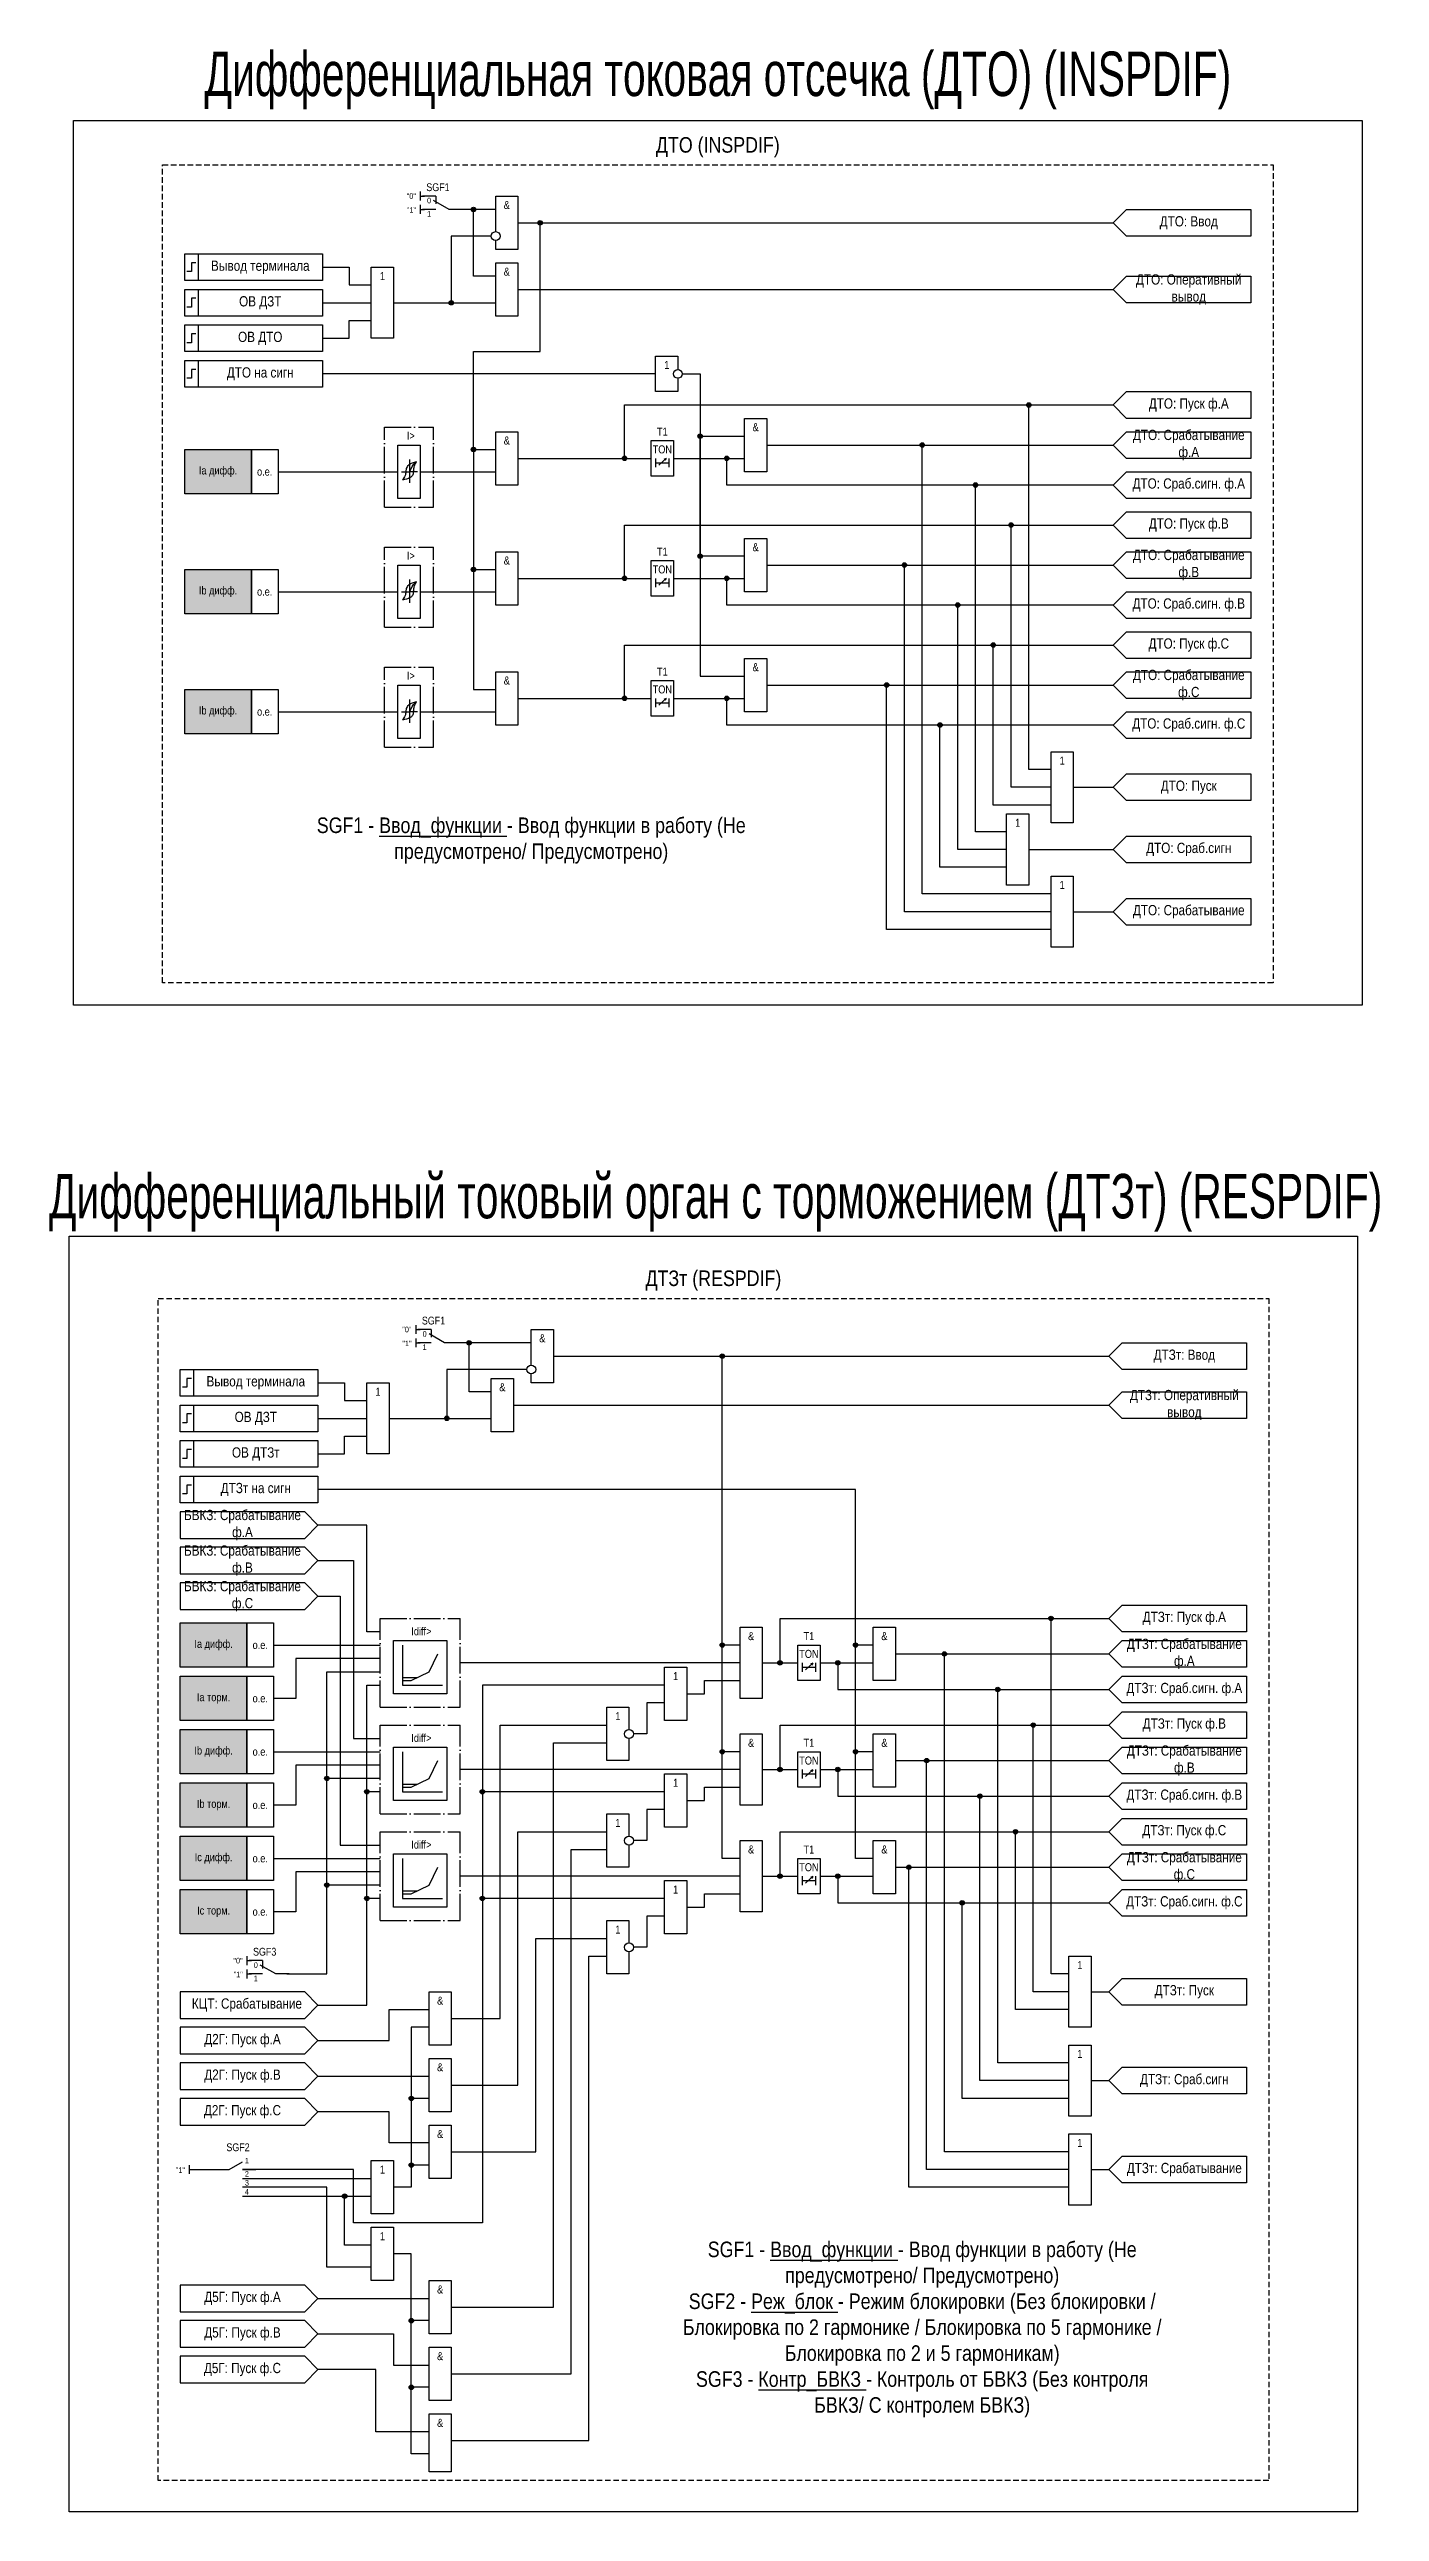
# Model space of a CAD drawing. Header units: millimetres. Extents: x -2824 to 4649, y -997 to 959.
# Drawn here: x -2824 to -2525, y -434 to 120 of the extents above; entities that cross this region are included whole.
import ezdxf
from ezdxf.enums import TextEntityAlignment as Align

# ---------------------------------------------------------------- set-up
doc = ezdxf.new("R2010")
doc.units = ezdxf.units.MM
doc.linetypes.add('ACAD_ISO04W100', pattern=[30, 24, -3, 0, -3])
doc.linetypes.add('штриховая2', pattern=[0.375, 0.25, -0.125])
doc.layers.add('TEXT', color=7, linetype='Continuous', lineweight=25)
doc.layers.add('Основная', color=7, linetype='Continuous')
doc.styles.add('1.8_Gost_RD', font='ARIALN.TTF', dxfattribs={"height": 1.8})
doc.styles.add('2.5_Gost_RD', font='ARIALN.TTF', dxfattribs={"height": 2.5})
doc.styles.add('3.5_Gost_RD', font='ARIALN.TTF', dxfattribs={"height": 3.5})
doc.styles.add('Вывод', font='ARIALN.TTF', dxfattribs={"height": 2.5})
doc.styles.add('Компонент', font='ARIALN.TTF', dxfattribs={"height": 3.5})

# ---------------------------------------------------------------- blocks, each defined once
blk = doc.blocks.new('Точка')
at = {"ltscale": 100}
h = blk.add_hatch(color=256, dxfattribs=at)
h.dxf.hatch_style = 1
edge = h.paths.add_edge_path()
edge.add_arc((0, 0), 0.5, 0, 360)
blk.add_circle((0, 0), 0.5, dxfattribs=at)
blk = doc.blocks.new('*U24')
at = {"layer": 'Основная', "linetype": 'ACAD_ISO04W100', "ltscale": 0.25}
for p, q in [((0, 0), (11, 0)), ((0, -18), (0, 0)), ((11, -18), (11, 0)), ((0, -18), (11, -18))]:
    blk.add_line(p, q, dxfattribs=at)
at = {"layer": 'Основная', "style": 'Компонент'}
blk.add_attdef('ОУ', text='', height=3.5, dxfattribs=at).set_placement((11, 0), align=Align.MIDDLE_CENTER)
blk = doc.blocks.new('*U44')
at = {"layer": 'Основная', "linetype": 'ACAD_ISO04W100', "ltscale": 0.25}
for p, q in [((0, 0), (18, 0)), ((0, -20), (0, 0)), ((18, -20), (18, 0)), ((0, -20), (18, -20))]:
    blk.add_line(p, q, dxfattribs=at)
at = {"layer": 'Основная', "style": 'Компонент'}
blk.add_attdef('ОУ', text='', height=3.5, dxfattribs=at).set_placement((18, 0), align=Align.MIDDLE_CENTER)
blk = doc.blocks.new('*U30')
at = {"layer": 'Основная', "color": 0}
blk.add_line((0, 0), (6, 3.4), dxfattribs=at)
blk = doc.blocks.new('*U43')
at = {"layer": 'Основная', "color": 0}
for p, q in [((-9, 0), (-3, 0)), ((3, 0), (9, 0))]:
    blk.add_line(p, q, dxfattribs=at)
at = {"layer": 'Основная', "ltscale": 0.25}
blk.add_blockref('*U30', (-3, 0), dxfattribs=at)
at = {"layer": 'Основная'}
for tag, height, style, p in [('ОУ', 3.5, 'Компонент', (1, 10)), ('В2', 2.5, 'Вывод', (5, 4)), ('В1', 2.5, 'Вывод', (5, -2))]:
    blk.add_attdef(tag, text='', height=height, dxfattribs=dict(at, style=style)).set_placement(p, align=Align.MIDDLE_CENTER)
blk = doc.blocks.new('*U32')
at = {"layer": 'Основная', "color": 0}
blk.add_line((0, 0), (7, 4), dxfattribs=at)
at = {"layer": 'Основная', "ltscale": 0.35}
blk.add_line((6, 6), (6, 2.5), dxfattribs=at)
blk = doc.blocks.new('*U33')
at = {"layer": 'Основная', "color": 0}
for p, q in [((-3, 6), (-9, 6)), ((-3, 0), (-9, 0)), ((9, 0), (3, 0))]:
    blk.add_line(p, q, dxfattribs=at)
at = {"layer": 'Основная', "ltscale": 0.25, "xscale": -1}
blk.add_blockref('*U32', (3, 0), dxfattribs=at)
at = {"layer": 'Основная'}
for tag, height, style, p in [('ОУ', 3.5, 'Компонент', (-2, 10)), ('В1', 2.5, 'Вывод', (-14, 6)), ('В2', 2.5, 'Вывод', (-6, 4)), ('В3', 2.5, 'Вывод', (-6, -2))]:
    blk.add_attdef(tag, text='', height=height, dxfattribs=dict(at, style=style)).set_placement(p, align=Align.MIDDLE_CENTER)

msp = doc.modelspace()

# ---------------------------------------------------------------- hatches: boundary and pattern name
at = {"ltscale": 100, "true_color": 0xf7941d}
h = msp.add_hatch(color=30, dxfattribs=at)
h.dxf.hatch_style = 1
h.paths.add_polyline_path([(-2794, 30), (-2779, 30), (-2779, 20), (-2794, 20)])
h = msp.add_hatch(color=30, dxfattribs=at)
h.dxf.hatch_style = 1
h.paths.add_polyline_path([(-2794, 3), (-2779, 3), (-2779, -7), (-2794, -7)])
h = msp.add_hatch(color=30, dxfattribs=at)
h.dxf.hatch_style = 1
h.paths.add_polyline_path([(-2794, -24), (-2779, -24), (-2779, -34), (-2794, -34)])
h = msp.add_hatch(color=30, dxfattribs=at)
h.dxf.hatch_style = 1
h.paths.add_polyline_path([(-2795, -234), (-2780, -234), (-2780, -244), (-2795, -244)])
h = msp.add_hatch(color=30, dxfattribs=at)
h.dxf.hatch_style = 1
h.paths.add_polyline_path([(-2795, -246), (-2780, -246), (-2780, -256), (-2795, -256)])
h = msp.add_hatch(color=30, dxfattribs=at)
h.dxf.hatch_style = 1
h.paths.add_polyline_path([(-2795, -258), (-2780, -258), (-2780, -268), (-2795, -268)])
h = msp.add_hatch(color=30, dxfattribs=at)
h.dxf.hatch_style = 1
h.paths.add_polyline_path([(-2795, -270), (-2780, -270), (-2780, -280), (-2795, -280)])
h = msp.add_hatch(color=30, dxfattribs=at)
h.dxf.hatch_style = 1
h.paths.add_polyline_path([(-2795, -282), (-2780, -282), (-2780, -292), (-2795, -292)])
h = msp.add_hatch(color=30, dxfattribs=at)
h.dxf.hatch_style = 1
h.paths.add_polyline_path([(-2795, -294), (-2780, -294), (-2780, -304), (-2795, -304)])

# ---------------------------------------------------------------- linework, layer by layer
at = {"ltscale": 100}
for p, q in [((-2741, 88), (-2741, 86)), ((-2741, 87), (-2740, 87)), ((-2741, 85), (-2741, 83)), ((-2741, 84), (-2740, 84)), ((-2763, 63), (-2752, 63)), ((-2747, 63), (-2724, 63)), ((-2729, 30), (-2724, 30)), ((-2742, -167), (-2742, -169)), ((-2742, -168), (-2741, -168)), ((-2742, -170), (-2742, -172)), ((-2742, -171), (-2741, -171)), ((-2764, -188), (-2753, -188)), ((-2748, -188), (-2725, -188)), ((-2780, -309), (-2780, -311)), ((-2780, -310), (-2779, -310)), ((-2780, -312), (-2780, -314)), ((-2780, -313), (-2779, -313))]:
    msp.add_line(p, q, dxfattribs=at)
at = {"color": 7, "ltscale": 100}
for p, q in [((-2687.3, 26.46), (-2685.63, 27.95)), ((-2685.63, 27.95), (-2686.15, 27.73)), ((-2685.63, 27.95), (-2685.89, 27.48)), ((-2687.3, -0.54), (-2685.63, 0.95)), ((-2685.63, 0.95), (-2686.15, 0.73)), ((-2685.63, 0.95), (-2685.89, 0.48)), ((-2687.3, -27.54), (-2685.63, -26.05)), ((-2685.63, -26.05), (-2686.15, -26.27)), ((-2685.63, -26.05), (-2685.89, -26.52)), ((-2654.3, -244.54), (-2652.63, -243.05)), ((-2652.63, -243.05), (-2653.15, -243.27)), ((-2652.63, -243.05), (-2652.89, -243.52)), ((-2654.3, -268.54), (-2652.63, -267.05)), ((-2652.63, -267.05), (-2653.15, -267.27)), ((-2652.63, -267.05), (-2652.89, -267.52)), ((-2654.3, -292.54), (-2652.63, -291.05)), ((-2652.63, -291.05), (-2653.15, -291.27)), ((-2652.63, -291.05), (-2652.89, -291.52))]:
    msp.add_line(p, q, dxfattribs=at)
at = {"color": 2, "ltscale": 100}
for points in [[(-2819, 104), (-2529, 104), (-2529, -95), (-2819, -95)], [(-2820, -147), (-2530, -147), (-2530, -434), (-2820, -434)]]:
    msp.add_lwpolyline(points, close=True, dxfattribs=at)
at = {"ltscale": 100}
for points in [[(-2724, 69), (-2729, 69), (-2729, 84), (-2734, 84)], [(-2724, 84), (-2729, 84)], [(-2725, 78), (-2734, 78), (-2734, 63)], [(-2729, 30), (-2729, 30), (-2729, 52), (-2714, 52), (-2714, 81)], [(-2719, 81), (-2585, 81)], [(-2763, 71), (-2757, 71), (-2757, 67), (-2752, 67)], [(-2724, 69), (-2729, 69)], [(-2719, 66), (-2585, 66)], [(-2763, 55), (-2757, 55), (-2757, 59), (-2752, 59)], [(-2683, 46), (-2683, 43), (-2688, 43), (-2688, 51), (-2683, 51), (-2683, 48)], [(-2688, 47), (-2763, 47)], [(-2682, 47), (-2678, 47), (-2678, -21), (-2668, -21)], [(-2695, 28), (-2695, 40), (-2585, 40)], [(-2599, -42), (-2604, -42), (-2604, 40)], [(-2729, 30), (-2729, 30), (-2729, 3), (-2724, 3)], [(-2688, 28), (-2688, 26)], [(-2685, 28), (-2685, 26)], [(-2668, 6), (-2678, 6), (-2678, 33)], [(-2678, 33), (-2668, 33)], [(-2585, 22), (-2672, 22), (-2672, 28)], [(-2663, 31), (-2585, 31)], [(-2599, -70), (-2628, -70), (-2628, 31)], [(-2688, 27), (-2685, 27)], [(-2609, -56), (-2616, -56), (-2616, 22)], [(-2695, 1), (-2695, 13), (-2585, 13)], [(-2599, -46), (-2608, -46), (-2608, 13)], [(-2729, 3), (-2729, 3), (-2729, -24), (-2724, -24)], [(-2688, 1), (-2688, -1)], [(-2685, 1), (-2685, -1)], [(-2585, -5), (-2672, -5), (-2672, 1)], [(-2663, 4), (-2585, 4)], [(-2599, -74), (-2632, -74), (-2632, 4)], [(-2688, 0), (-2685, 0)], [(-2609, -60), (-2620, -60), (-2620, -5)], [(-2695, -26), (-2695, -14), (-2585, -14)], [(-2599, -50), (-2612, -50), (-2612, -14)], [(-2688, -26), (-2688, -28)], [(-2688, -27), (-2685, -27)], [(-2685, -26), (-2685, -28)], [(-2585, -32), (-2672, -32), (-2672, -26)], [(-2663, -23), (-2585, -23)], [(-2599, -78), (-2636, -78), (-2636, -23)], [(-2609, -64), (-2624, -64), (-2624, -32)], [(-2594, -46), (-2585, -46)], [(-2604, -60), (-2585, -60)], [(-2594, -74), (-2585, -74)], [(-2725, -182), (-2730, -182), (-2730, -171), (-2735, -171)], [(-2716, -171), (-2730, -171)], [(-2717, -177), (-2735, -177), (-2735, -188)], [(-2711, -174), (-2586, -174)], [(-2669, -239), (-2673, -239), (-2673, -174)], [(-2764, -180), (-2758, -180), (-2758, -184), (-2753, -184)], [(-2725, -182), (-2730, -182)], [(-2720, -185), (-2586, -185)], [(-2764, -196), (-2758, -196), (-2758, -192), (-2753, -192)], [(-2639, -239), (-2643, -239), (-2643, -204), (-2764, -204)], [(-2750, -236), (-2753, -236), (-2753, -212), (-2764, -212)], [(-2764, -220), (-2756, -220), (-2756, -260), (-2750, -260)], [(-2764, -228), (-2759, -228), (-2759, -284), (-2750, -284)], [(-2660, -243), (-2660, -233), (-2586, -233)], [(-2595, -313), (-2599, -313), (-2599, -233)], [(-2750, -242), (-2769, -242), (-2769, -251), (-2774, -251)], [(-2745, -239), (-2745, -248)], [(-2745, -247), (-2743, -247), (-2739, -245), (-2737, -241)], [(-2669, -243), (-2732, -243)], [(-2669, -263), (-2673, -263), (-2673, -239)], [(-2655, -243), (-2655, -245)], [(-2652, -243), (-2652, -245)], [(-2651, -243), (-2639, -243)], [(-2647, -243), (-2647, -249), (-2586, -249)], [(-2639, -263), (-2643, -263), (-2643, -239)], [(-2634, -241), (-2586, -241)], [(-2595, -353), (-2623, -353), (-2623, -241)], [(-2686, -248), (-2727, -248), (-2727, -369), (-2756, -369), (-2756, -357), (-2781, -357)], [(-2771, -313), (-2762, -313), (-2762, -245), (-2750, -245)], [(-2764, -320), (-2753, -320), (-2753, -248), (-2750, -248)], [(-2745, -246.31), (-2741.61, -246.31)], [(-2745, -248), (-2736, -248)], [(-2681, -250), (-2677, -250), (-2677, -247), (-2669, -247)], [(-2655, -244), (-2652, -244)], [(-2595, -333), (-2611, -333), (-2611, -249)], [(-2686, -252), (-2690, -252), (-2690, -259), (-2693, -259)], [(-2734, -323), (-2723, -323), (-2723, -257), (-2699, -257)], [(-2660, -267), (-2660, -257), (-2586, -257)], [(-2595, -317), (-2603, -317), (-2603, -257)], [(-2745, -263), (-2745, -272)], [(-2745, -271), (-2743, -271), (-2739, -269), (-2737, -265)], [(-2734, -388), (-2711, -388), (-2711, -261), (-2699, -261)], [(-2669, -287), (-2673, -287), (-2673, -263)], [(-2639, -287), (-2643, -287), (-2643, -263)], [(-2634, -265), (-2586, -265)], [(-2595, -357), (-2627, -357), (-2627, -265)], [(-2750, -266), (-2769, -266), (-2769, -275), (-2774, -275)], [(-2750, -269), (-2762, -269)], [(-2745, -270.31), (-2741.61, -270.31)], [(-2669, -267), (-2732, -267)], [(-2681, -274), (-2677, -274), (-2677, -271), (-2669, -271)], [(-2655, -267), (-2655, -269)], [(-2655, -268), (-2652, -268)], [(-2652, -267), (-2652, -269)], [(-2651, -267), (-2639, -267)], [(-2647, -267), (-2647, -273), (-2586, -273)], [(-2750, -272), (-2753, -272)], [(-2745, -272), (-2736, -272)], [(-2686, -272), (-2727, -272)], [(-2686, -276), (-2690, -276), (-2690, -283), (-2693, -283)], [(-2595, -337), (-2615, -337), (-2615, -273)], [(-2734, -338), (-2719, -338), (-2719, -281), (-2699, -281)], [(-2660, -291), (-2660, -281), (-2586, -281)], [(-2595, -321), (-2607, -321), (-2607, -281)], [(-2745, -287), (-2745, -296)], [(-2734, -403), (-2707, -403), (-2707, -285), (-2699, -285)], [(-2750, -290), (-2769, -290), (-2769, -299), (-2774, -299)], [(-2750, -293), (-2762, -293)], [(-2745, -295), (-2743, -295), (-2739, -293), (-2737, -289)], [(-2669, -291), (-2732, -291)], [(-2655, -291), (-2655, -293)], [(-2655, -292), (-2652, -292)], [(-2652, -291), (-2652, -293)], [(-2651, -291), (-2639, -291)], [(-2647, -291), (-2647, -297), (-2586, -297)], [(-2634, -289), (-2586, -289)], [(-2595, -361), (-2631, -361), (-2631, -289)], [(-2750, -296), (-2753, -296)], [(-2745, -294.31), (-2741.61, -294.31)], [(-2745, -296), (-2736, -296)], [(-2686, -296), (-2727, -296)], [(-2681, -298), (-2677, -298), (-2677, -295), (-2669, -295)], [(-2595, -341), (-2619, -341), (-2619, -297)], [(-2686, -300), (-2690, -300), (-2690, -307), (-2693, -307)], [(-2734, -353), (-2715, -353), (-2715, -305), (-2699, -305)], [(-2734, -418), (-2703, -418), (-2703, -309), (-2699, -309)], [(-2764, -328), (-2748, -328), (-2748, -321), (-2739, -321)], [(-2590, -317), (-2586, -317)], [(-2739, -325), (-2743, -325), (-2743, -361), (-2747, -361)], [(-2764, -336), (-2739, -336)], [(-2590, -337), (-2586, -337)], [(-2739, -341), (-2743, -341)], [(-2739, -351), (-2748, -351), (-2748, -344), (-2764, -344)], [(-2793, -357), (-2784, -357)], [(-2781, -359), (-2752, -359)], [(-2739, -356), (-2743, -356)], [(-2590, -357), (-2586, -357)], [(-2752, -379), (-2762, -379), (-2762, -361), (-2781, -361)], [(-2781, -363), (-2752, -363)], [(-2752, -374), (-2758, -374), (-2758, -363)], [(-2739, -421), (-2743, -421), (-2743, -376), (-2747, -376)], [(-2764, -386), (-2739, -386)], [(-2739, -391), (-2743, -391)], [(-2764, -394), (-2747, -394), (-2747, -401), (-2739, -401)], [(-2739, -416), (-2751, -416), (-2751, -402), (-2764, -402)], [(-2739, -406), (-2743, -406)], [(-2739, -421), (-2743, -421)]]:
    msp.add_lwpolyline(points, dxfattribs=at)
for points in [[(-2794, 74), (-2791, 74), (-2791, 68), (-2794, 68)], [(-2794, 74), (-2763, 74), (-2763, 68), (-2794, 68)], [(-2752, 71), (-2747, 71), (-2747, 55), (-2752, 55)], [(-2794, 66), (-2791, 66), (-2791, 60), (-2794, 60)], [(-2794, 66), (-2763, 66), (-2763, 60), (-2794, 60)], [(-2794, 58), (-2791, 58), (-2791, 52), (-2794, 52)], [(-2794, 58), (-2763, 58), (-2763, 52), (-2794, 52)], [(-2794, 30), (-2779, 30), (-2779, 20), (-2794, 20)], [(-2779, 30), (-2773, 30), (-2773, 20), (-2779, 20)], [(-2689, 32), (-2684, 32), (-2684, 24), (-2689, 24)], [(-2794, 3), (-2779, 3), (-2779, -7), (-2794, -7)], [(-2779, 3), (-2773, 3), (-2773, -7), (-2779, -7)], [(-2689, 5), (-2684, 5), (-2684, -3), (-2689, -3)], [(-2689, -22), (-2684, -22), (-2684, -30), (-2689, -30)], [(-2794, -24), (-2779, -24), (-2779, -34), (-2794, -34)], [(-2779, -24), (-2773, -24), (-2773, -34), (-2779, -34)], [(-2599, -38), (-2594, -38), (-2594, -54), (-2599, -54)], [(-2609, -52), (-2604, -52), (-2604, -68), (-2609, -68)], [(-2599, -66), (-2594, -66), (-2594, -82), (-2599, -82)], [(-2795, -177), (-2792, -177), (-2792, -183), (-2795, -183)], [(-2795, -177), (-2764, -177), (-2764, -183), (-2795, -183)], [(-2753, -180), (-2748, -180), (-2748, -196), (-2753, -196)], [(-2795, -185), (-2792, -185), (-2792, -191), (-2795, -191)], [(-2795, -185), (-2764, -185), (-2764, -191), (-2795, -191)], [(-2795, -193), (-2792, -193), (-2792, -199), (-2795, -199)], [(-2795, -193), (-2764, -193), (-2764, -199), (-2795, -199)], [(-2795, -234), (-2780, -234), (-2780, -244), (-2795, -244)], [(-2780, -234), (-2774, -234), (-2774, -244), (-2780, -244)], [(-2669, -235), (-2664, -235), (-2664, -251), (-2669, -251)], [(-2656, -239), (-2651, -239), (-2651, -247), (-2656, -247)], [(-2795, -246), (-2780, -246), (-2780, -256), (-2795, -256)], [(-2780, -246), (-2774, -246), (-2774, -256), (-2780, -256)], [(-2795, -258), (-2780, -258), (-2780, -268), (-2795, -268)], [(-2780, -258), (-2774, -258), (-2774, -268), (-2780, -268)], [(-2669, -259), (-2664, -259), (-2664, -275), (-2669, -275)], [(-2656, -263), (-2651, -263), (-2651, -271), (-2656, -271)], [(-2795, -270), (-2780, -270), (-2780, -280), (-2795, -280)], [(-2780, -270), (-2774, -270), (-2774, -280), (-2780, -280)], [(-2795, -282), (-2780, -282), (-2780, -292), (-2795, -292)], [(-2780, -282), (-2774, -282), (-2774, -292), (-2780, -292)], [(-2669, -283), (-2664, -283), (-2664, -299), (-2669, -299)], [(-2656, -287), (-2651, -287), (-2651, -295), (-2656, -295)], [(-2795, -294), (-2780, -294), (-2780, -304), (-2795, -304)], [(-2780, -294), (-2774, -294), (-2774, -304), (-2780, -304)], [(-2595, -309), (-2590, -309), (-2590, -325), (-2595, -325)], [(-2595, -329), (-2590, -329), (-2590, -345), (-2595, -345)], [(-2595, -349), (-2590, -349), (-2590, -365), (-2595, -365)]]:
    msp.add_lwpolyline(points, close=True, dxfattribs=at)
at = {"lineweight": 30, "ltscale": 100}
for points in [[(-2791.5, 72), (-2792.5, 72), (-2792.5, 70), (-2793.5, 70)], [(-2791.5, 64), (-2792.5, 64), (-2792.5, 62), (-2793.5, 62)], [(-2791.5, 56), (-2792.5, 56), (-2792.5, 54), (-2793.5, 54)], [(-2792.5, -179), (-2793.5, -179), (-2793.5, -181), (-2794.5, -181)], [(-2792.5, -187), (-2793.5, -187), (-2793.5, -189), (-2794.5, -189)], [(-2792.5, -195), (-2793.5, -195), (-2793.5, -197), (-2794.5, -197)]]:
    msp.add_lwpolyline(points, dxfattribs=at)
at = {"layer": 'Основная', "ltscale": 100}
for p, q in [((-2746, 29.5), (-2746, 31)), ((-2746, 31), (-2741, 31)), ((-2746, 22), (-2746, 30)), ((-2741, 31), (-2741, 25)), ((-2741, 25), (-2724, 25)), ((-2741, 25), (-2741, 19)), ((-2746, 19), (-2746, 22)), ((-2741, 19), (-2746, 19)), ((-2746, 2.5), (-2746, 4)), ((-2746, 4), (-2741, 4)), ((-2746, -5), (-2746, 3)), ((-2741, 4), (-2741, -2)), ((-2746, -8), (-2746, -5)), ((-2741, -2), (-2724, -2)), ((-2741, -2), (-2741, -8)), ((-2741, -8), (-2746, -8)), ((-2746, -24.5), (-2746, -23)), ((-2746, -23), (-2741, -23)), ((-2746, -32), (-2746, -24)), ((-2741, -23), (-2741, -29)), ((-2746, -35), (-2746, -32)), ((-2741, -29), (-2724, -29)), ((-2741, -29), (-2741, -35)), ((-2741, -35), (-2746, -35)), ((-2747, -239.5), (-2747, -238)), ((-2747, -238), (-2735, -238)), ((-2735, -238), (-2735, -244)), ((-2747, -247), (-2747, -239)), ((-2747, -250), (-2747, -247)), ((-2735, -244), (-2735, -250)), ((-2735, -250), (-2747, -250)), ((-2747, -263.5), (-2747, -262)), ((-2747, -262), (-2735, -262)), ((-2747, -271), (-2747, -263)), ((-2735, -262), (-2735, -268)), ((-2747, -274), (-2747, -271)), ((-2735, -268), (-2735, -274)), ((-2735, -274), (-2747, -274)), ((-2747, -287.5), (-2747, -286)), ((-2747, -286), (-2735, -286)), ((-2747, -295), (-2747, -287)), ((-2735, -286), (-2735, -292)), ((-2735, -292), (-2735, -298)), ((-2747, -298), (-2747, -295)), ((-2735, -298), (-2747, -298)), ((-2793, -356), (-2793, -358))]:
    msp.add_line(p, q, dxfattribs=at)
at = {"layer": 'Основная'}
for p, q in [((-2743.4, 27.72), (-2743.4, 22.52)), ((-2743.4, 0.72), (-2743.4, -4.48)), ((-2743.4, -26.28), (-2743.4, -31.48))]:
    msp.add_line(p, q, dxfattribs=at)
at = {"layer": 'Основная', "color": 7, "ltscale": 100}
for p, q in [((-2773, 25), (-2746, 25)), ((-2745.21, 25), (-2743.4, 25)), ((-2741.58, 25), (-2743.4, 25)), ((-2773, -2), (-2746, -2)), ((-2745.21, -2), (-2743.4, -2)), ((-2741.58, -2), (-2743.4, -2)), ((-2773, -29), (-2746, -29)), ((-2745.21, -29), (-2743.4, -29)), ((-2741.58, -29), (-2743.4, -29)), ((-2774, -239), (-2750, -239)), ((-2774, -263), (-2750, -263)), ((-2774, -287), (-2750, -287))]:
    msp.add_line(p, q, dxfattribs=at)
at = {"layer": 'Основная', "linetype": 'штриховая2', "ltscale": 5}
for points in [[(-2799, 94), (-2549, 94), (-2549, -90), (-2799, -90)], [(-2800, -161), (-2550, -161), (-2550, -427), (-2800, -427)]]:
    msp.add_lwpolyline(points, close=True, dxfattribs=at)
at = {"layer": 'Основная', "ltscale": 100}
for points in [[(-2724, 79), (-2724, 87), (-2719, 87), (-2719, 75), (-2724, 75), (-2724, 77)], [(-2719, 28), (-2689, 28), (-2689, 28), (-2689, 28)], [(-2684, 28), (-2668, 28)], [(-2719, 1), (-2689, 1), (-2689, 1), (-2689, 1)], [(-2684, 1), (-2668, 1)], [(-2719, -26), (-2689, -26), (-2689, -26), (-2689, -26)], [(-2684, -26), (-2668, -26)], [(-2716, -176), (-2716, -168), (-2711, -168), (-2711, -180), (-2716, -180), (-2716, -178)], [(-2664, -243), (-2656, -243), (-2656, -243), (-2656, -243)], [(-2694, -260), (-2694, -265), (-2699, -265), (-2699, -253), (-2694, -253), (-2694, -258)], [(-2664, -267), (-2656, -267), (-2656, -267), (-2656, -267)], [(-2694, -284), (-2694, -289), (-2699, -289), (-2699, -277), (-2694, -277), (-2694, -282)], [(-2664, -291), (-2656, -291), (-2656, -291), (-2656, -291)], [(-2694, -308), (-2694, -313), (-2699, -313), (-2699, -301), (-2694, -301), (-2694, -306)]]:
    msp.add_lwpolyline(points, dxfattribs=at)
for points in [[(-2554, 84), (-2554, 78), (-2582, 78), (-2585, 81), (-2582, 84)], [(-2724, 72), (-2719, 72), (-2719, 60), (-2724, 60)], [(-2554, 69), (-2554, 63), (-2582, 63), (-2585, 66), (-2582, 69)], [(-2794, 50), (-2791, 50), (-2791, 44), (-2794, 44)], [(-2794, 50), (-2763, 50), (-2763, 44), (-2794, 44)], [(-2554, 43), (-2554, 37), (-2582, 37), (-2585, 40), (-2582, 43)], [(-2724, 34), (-2719, 34), (-2719, 22), (-2724, 22)], [(-2668, 37), (-2663, 37), (-2663, 25), (-2668, 25)], [(-2554, 34), (-2554, 28), (-2582, 28), (-2585, 31), (-2582, 34)], [(-2554, 16), (-2554, 10), (-2582, 10), (-2585, 13), (-2582, 16)], [(-2724, 7), (-2719, 7), (-2719, -5), (-2724, -5)], [(-2668, 10), (-2663, 10), (-2663, -2), (-2668, -2)], [(-2554, 7), (-2554, 1), (-2582, 1), (-2585, 4), (-2582, 7)], [(-2554, -11), (-2554, -17), (-2582, -17), (-2585, -14), (-2582, -11)], [(-2724, -20), (-2719, -20), (-2719, -32), (-2724, -32)], [(-2668, -17), (-2663, -17), (-2663, -29), (-2668, -29)], [(-2554, -20), (-2554, -26), (-2582, -26), (-2585, -23), (-2582, -20)], [(-2554, -43), (-2554, -49), (-2582, -49), (-2585, -46), (-2582, -43)], [(-2554, -71), (-2554, -77), (-2582, -77), (-2585, -74), (-2582, -71)], [(-2555, -171), (-2555, -177), (-2583, -177), (-2586, -174), (-2583, -171)], [(-2725, -179), (-2720, -179), (-2720, -191), (-2725, -191)], [(-2555, -182), (-2555, -188), (-2583, -188), (-2586, -185), (-2583, -182)], [(-2795, -201), (-2792, -201), (-2792, -207), (-2795, -207)], [(-2795, -201), (-2764, -201), (-2764, -207), (-2795, -207)], [(-2795, -209), (-2795, -215), (-2767, -215), (-2764, -212), (-2767, -209)], [(-2795, -217), (-2795, -223), (-2767, -223), (-2764, -220), (-2767, -217)], [(-2795, -225), (-2795, -231), (-2767, -231), (-2764, -228), (-2767, -225)], [(-2555, -230), (-2555, -236), (-2583, -236), (-2586, -233), (-2583, -230)], [(-2639, -235), (-2634, -235), (-2634, -247), (-2639, -247)], [(-2555, -238), (-2555, -244), (-2583, -244), (-2586, -241), (-2583, -238)], [(-2686, -244), (-2681, -244), (-2681, -256), (-2686, -256)], [(-2555, -246), (-2555, -252), (-2583, -252), (-2586, -249), (-2583, -246)], [(-2555, -254), (-2555, -260), (-2583, -260), (-2586, -257), (-2583, -254)], [(-2639, -259), (-2634, -259), (-2634, -271), (-2639, -271)], [(-2555, -262), (-2555, -268), (-2583, -268), (-2586, -265), (-2583, -262)], [(-2686, -268), (-2681, -268), (-2681, -280), (-2686, -280)], [(-2555, -270), (-2555, -276), (-2583, -276), (-2586, -273), (-2583, -270)], [(-2555, -278), (-2555, -284), (-2583, -284), (-2586, -281), (-2583, -278)], [(-2639, -283), (-2634, -283), (-2634, -295), (-2639, -295)], [(-2555, -286), (-2555, -292), (-2583, -292), (-2586, -289), (-2583, -286)], [(-2686, -292), (-2681, -292), (-2681, -304), (-2686, -304)], [(-2555, -294), (-2555, -300), (-2583, -300), (-2586, -297), (-2583, -294)], [(-2555, -314), (-2555, -320), (-2583, -320), (-2586, -317), (-2583, -314)], [(-2795, -317), (-2795, -323), (-2767, -323), (-2764, -320), (-2767, -317)], [(-2739, -317), (-2734, -317), (-2734, -329), (-2739, -329)], [(-2795, -325), (-2795, -331), (-2767, -331), (-2764, -328), (-2767, -325)], [(-2739, -332), (-2734, -332), (-2734, -344), (-2739, -344)], [(-2795, -333), (-2795, -339), (-2767, -339), (-2764, -336), (-2767, -333)], [(-2555, -334), (-2555, -340), (-2583, -340), (-2586, -337), (-2583, -334)], [(-2795, -341), (-2795, -347), (-2767, -347), (-2764, -344), (-2767, -341)], [(-2739, -347), (-2734, -347), (-2734, -359), (-2739, -359)], [(-2555, -354), (-2555, -360), (-2583, -360), (-2586, -357), (-2583, -354)], [(-2752, -355), (-2747, -355), (-2747, -367), (-2752, -367)], [(-2752, -370), (-2747, -370), (-2747, -382), (-2752, -382)], [(-2739, -382), (-2734, -382), (-2734, -394), (-2739, -394)], [(-2795, -383), (-2795, -389), (-2767, -389), (-2764, -386), (-2767, -383)], [(-2795, -391), (-2795, -397), (-2767, -397), (-2764, -394), (-2767, -391)], [(-2739, -397), (-2734, -397), (-2734, -409), (-2739, -409)], [(-2795, -399), (-2795, -405), (-2767, -405), (-2764, -402), (-2767, -399)], [(-2739, -412), (-2734, -412), (-2734, -425), (-2739, -425)]]:
    msp.add_lwpolyline(points, close=True, dxfattribs=at)
at = {"layer": 'Основная', "lineweight": 30, "ltscale": 100}
for points in [[(-2791.5, 48), (-2792.5, 48), (-2792.5, 46), (-2793.5, 46)], [(-2792.5, -203), (-2793.5, -203), (-2793.5, -205), (-2794.5, -205)]]:
    msp.add_lwpolyline(points, dxfattribs=at)
at = {"layer": 'Основная', "color": 1, "ltscale": 100}
for points in [[(-2554, 25), (-2554, 19), (-2582, 19), (-2585, 22), (-2582, 25)], [(-2554, -2), (-2554, -8), (-2582, -8), (-2585, -5), (-2582, -2)], [(-2554, -29), (-2554, -35), (-2582, -35), (-2585, -32), (-2582, -29)], [(-2554, -57), (-2554, -63), (-2582, -63), (-2585, -60), (-2582, -57)]]:
    msp.add_lwpolyline(points, close=True, dxfattribs=at)
at = {"layer": 'Основная', "ltscale": 100}
for centre in [(-2724, 78), (-2683, 47), (-2716, -177), (-2694, -259), (-2694, -283), (-2694, -307)]:
    msp.add_circle(centre, 1, dxfattribs=at)
at = {"layer": 'Основная'}
for points in [[(-2744.2, 24.92), (-2744.4, 24.13), (-2745, 23.12)], [(-2742.52, 24.92), (-2742.75, 24.13), (-2743.24, 23.67), (-2745, 23.12)], [(-2744.2, 24.92), (-2744.05, 25.71), (-2743.56, 26.54), (-2741.8, 27.26)], [(-2743.4, 25), (-2743, 25.72), (-2742.53, 26.6), (-2741.8, 27.26)], [(-2742.52, 24.92), (-2742.4, 25.71), (-2742.19, 26.54), (-2741.8, 27.26)], [(-2744.2, -2.08), (-2744.05, -1.29), (-2743.56, -0.46), (-2741.8, 0.26)], [(-2743.4, -2), (-2743, -1.28), (-2742.53, -0.4), (-2741.8, 0.26)], [(-2742.52, -2.08), (-2742.4, -1.29), (-2742.19, -0.46), (-2741.8, 0.26)], [(-2744.2, -2.08), (-2744.4, -2.87), (-2745, -3.88)], [(-2742.52, -2.08), (-2742.75, -2.87), (-2743.24, -3.33), (-2745, -3.88)], [(-2744.2, -29.08), (-2744.05, -28.29), (-2743.56, -27.46), (-2741.8, -26.74)], [(-2743.4, -29), (-2743, -28.28), (-2742.53, -27.4), (-2741.8, -26.74)], [(-2742.52, -29.08), (-2742.4, -28.29), (-2742.19, -27.46), (-2741.8, -26.74)], [(-2744.2, -29.08), (-2744.4, -29.87), (-2745, -30.88)], [(-2742.52, -29.08), (-2742.75, -29.87), (-2743.24, -30.33), (-2745, -30.88)]]:
    msp.add_spline(points, degree=3, dxfattribs=at)

# ---------------------------------------------------------------- block references
at = {"color": 3, "ltscale": 0.25, "xscale": 0.5, "yscale": 0.5, "zscale": 0.5}
msp.add_blockref('*U43', (-2782.5, -357), dxfattribs=at).add_auto_attribs({'ОУ': 'SGF2', 'В1': '2', 'В2': '1'})
at = {"layer": 'Основная', "ltscale": 0.25, "xscale": 0.5, "yscale": 0.5, "zscale": 0.5}
for p, values in [((-2736, 84), {'ОУ': 'SGF1', 'В1': '"0"', 'В2': '0', 'В3': '1'}), ((-2737, -171), {'ОУ': 'SGF1', 'В1': '"0"', 'В2': '0', 'В3': '1'}), ((-2775, -313), {'ОУ': 'SGF3', 'В1': '"0"', 'В2': '0', 'В3': '1'})]:
    msp.add_blockref('*U33', p, dxfattribs=at).add_auto_attribs(values)
at = {"layer": 'Основная', "ltscale": 100}
for p in [(-2729, 84), (-2714, 81), (-2734, 63), (-2604, 40), (-2678, 33), (-2729, 30), (-2695, 28), (-2672, 28), (-2628, 31), (-2616, 22), (-2608, 13), (-2678, 6), (-2729, 3), (-2695, 1), (-2672, 1), (-2632, 4), (-2620, -5), (-2612, -14), (-2695, -26), (-2672, -26), (-2636, -23), (-2624, -32), (-2730, -171), (-2673, -174), (-2735, -188), (-2599, -233), (-2673, -239), (-2660, -243), (-2647, -243), (-2643, -239), (-2623, -241), (-2611, -249), (-2603, -257), (-2673, -263), (-2643, -263), (-2627, -265), (-2762, -269), (-2660, -267), (-2647, -267), (-2753, -272), (-2727, -272), (-2615, -273), (-2607, -281), (-2762, -293), (-2660, -291), (-2647, -291), (-2631, -289), (-2753, -296), (-2727, -296), (-2619, -297), (-2743, -341), (-2743, -356), (-2758, -363), (-2743, -391), (-2743, -406)]:
    msp.add_blockref('Точка', p, dxfattribs=at)
at = {"layer": 'Основная', "ltscale": 0.25}
for name, p in [('*U24', (-2749, 35)), ('*U24', (-2749, 8)), ('*U24', (-2749, -19)), ('*U44', (-2750, -233)), ('*U44', (-2750, -257)), ('*U44', (-2750, -281))]:
    msp.add_blockref(name, p, dxfattribs=at)

# ---------------------------------------------------------------- texts
at = {"color": 2, "ltscale": 100, "char_height": 10, "attachment_point": 5, "style": '3.5_Gost_RD'}
for s, insert, width in [('{\\W0.8;\\C3;Дифференциальная токовая отсечка (ДТО) (INSPDIF)}', (-2674, 113), 290), ('{\\W0.8;\\C3;Дифференциальный токовый орган с торможением (ДТЗт) (RESPDIF)}', (-2674.5, -139.5), 341)]:
    msp.add_mtext(s, dxfattribs=dict(at, insert=insert, width=width))
at = {"color": 30, "ltscale": 100, "char_height": 3.5, "attachment_point": 5, "style": '3.5_Gost_RD'}
for s, insert, width in [('\\pt108.5;ДТО (INSPDIF)', (-2674, 98), 250), ('SGF1 - {\\LВвод_функции} - Ввод функции в работу (Не предусмотрено/ Предусмотрено)', (-2716, -58), 97.0715), ('\\pt108.5;ДТЗт (RESPDIF)', (-2675, -157), 250), ('SGF1 - {\\LВвод_функции} - Ввод функции в работу (Не предусмотрено/ Предусмотрено)\\PSGF2 - {\\LРеж_блок} - Режим блокировки (Без блокировки / Блокировка по 2 гармонике / Блокировка по 5 гармонике / Блокировка по 2 и 5 гармоникам)\\PSGF3 - {\\LКонтр_БВКЗ} - Контроль от БВКЗ (Без контроля БВКЗ/ С контролем БВКЗ)', (-2628, -393), 111.8874)]:
    msp.add_mtext(s, dxfattribs=dict(at, insert=insert, width=width))
at = {"ltscale": 100, "char_height": 1.25, "attachment_point": 1, "style": '3.5_Gost_RD'}
for insert in [(-2744, 84.5), (-2745, -170.5), (-2783, -312.5)]:
    msp.add_mtext_dynamic_manual_height_columns('"1"', width=2, gutter_width=17.5, heights=[0], dxfattribs=dict(at, insert=insert))
at = {"ltscale": 100, "attachment_point": 5}
for s, insert, char_height, width, style in [('Вывод терминала', (-2777, 71), 2.3, 28, '2.5_Gost_RD'), ('1', (-2749.5, 69), 1.8, 5, '2.5_Gost_RD'), ('1', (-2685.5, 49), 1.8, 5, '2.5_Gost_RD'), ('T1', (-2686.5, 34), 1.8, 5, '2.5_Gost_RD'), ('TON', (-2686.5, 30), 1.8, 5, '2.5_Gost_RD'), ('Ia дифф.', (-2786.5, 25), 1.8, 15, '1.8_Gost_RD'), ('о.е.', (-2776, 25), 1.8, 6, '1.8_Gost_RD'), ('T1', (-2686.5, 7), 1.8, 5, '2.5_Gost_RD'), ('TON', (-2686.5, 3), 1.8, 5, '2.5_Gost_RD'), ('Ib дифф.', (-2786.5, -2), 1.8, 15, '1.8_Gost_RD'), ('о.е.', (-2776, -2), 1.8, 6, '1.8_Gost_RD'), ('T1', (-2686.5, -20), 1.8, 5, '2.5_Gost_RD'), ('TON', (-2686.5, -24), 1.8, 5, '2.5_Gost_RD'), ('Ib дифф.', (-2786.5, -29), 1.8, 15, '1.8_Gost_RD'), ('о.е.', (-2776, -29), 1.8, 6, '1.8_Gost_RD'), ('Вывод терминала', (-2778, -180), 2.3, 28, '2.5_Gost_RD'), ('1', (-2750.5, -182), 1.8, 5, '2.5_Gost_RD'), ('Ia дифф.', (-2787.5, -239), 1.8, 15, '1.8_Gost_RD'), ('T1', (-2653.5, -237), 1.8, 5, '2.5_Gost_RD'), ('о.е.', (-2777, -239), 1.8, 6, '1.8_Gost_RD'), ('TON', (-2653.5, -241), 1.8, 5, '2.5_Gost_RD'), ('Ia торм.', (-2787.5, -251), 1.8, 15, '1.8_Gost_RD'), ('о.е.', (-2777, -251), 1.8, 6, '1.8_Gost_RD'), ('T1', (-2653.5, -261), 1.8, 5, '2.5_Gost_RD'), ('Ib дифф.', (-2787.5, -263), 1.8, 15, '1.8_Gost_RD'), ('о.е.', (-2777, -263), 1.8, 6, '1.8_Gost_RD'), ('TON', (-2653.5, -265), 1.8, 5, '2.5_Gost_RD'), ('Ib торм.', (-2787.5, -275), 1.8, 15, '1.8_Gost_RD'), ('о.е.', (-2777, -275), 1.8, 6, '1.8_Gost_RD'), ('Ic дифф.', (-2787.5, -287), 1.8, 15, '1.8_Gost_RD'), ('о.е.', (-2777, -287), 1.8, 6, '1.8_Gost_RD'), ('TON', (-2653.5, -289), 1.8, 5, '2.5_Gost_RD'), ('T1', (-2653.5, -285), 1.8, 5, '2.5_Gost_RD'), ('Ic торм.', (-2787.5, -299), 1.8, 15, '1.8_Gost_RD'), ('о.е.', (-2777, -299), 1.8, 6, '1.8_Gost_RD')]:
    msp.add_mtext(s, dxfattribs=dict(at, insert=insert, char_height=char_height, width=width, style=style))
at = {"layer": 'TEXT', "color": 0, "ltscale": 100, "char_height": 2.3, "width": 28, "attachment_point": 5, "style": '2.5_Gost_RD'}
for insert in [(-2777, 63), (-2778, -188)]:
    msp.add_mtext('{\\C256;ОВ ДЗТ}', dxfattribs=dict(at, insert=insert))
at = {"layer": 'TEXT', "ltscale": 100, "char_height": 1.25, "width": 2, "attachment_point": 5, "style": '2.5_Gost_RD'}
for s, insert in [('3', (-2780, -360)), ('4', (-2780, -362))]:
    msp.add_mtext(s, dxfattribs=dict(at, insert=insert))
at = {"layer": 'Основная', "ltscale": 100, "attachment_point": 5, "style": '2.5_Gost_RD'}
for s, insert, char_height, width in [('&', (-2721.5, 85), 1.8, 5), ('ДТО: Ввод', (-2568, 81), 2.3, 28), ('&', (-2721.5, 70), 1.8, 5), ('ДТО на сигн', (-2777, 47), 2.3, 28), ('&', (-2665.5, 35), 1.8, 5), ('&', (-2721.5, 32), 1.8, 5), ('&', (-2721.5, 5), 1.8, 5), ('&', (-2665.5, 8), 1.8, 5), ('&', (-2721.5, -22), 1.8, 5), ('&', (-2665.5, -19), 1.8, 5), ('1', (-2596.5, -40), 1.8, 5), ('1', (-2606.5, -54), 1.8, 5), ('1', (-2596.5, -68), 1.8, 5), ('&', (-2713.5, -170), 1.8, 5), ('ДТЗт: Ввод', (-2569, -174), 2.3, 28), ('&', (-2722.5, -181), 1.8, 5), ('ДТЗт на сигн', (-2778, -204), 2.3, 28), ('&', (-2666.5, -237), 1.8, 5), ('&', (-2636.5, -237), 1.8, 5), ('1', (-2683.5, -246), 1.8, 5), ('ДТЗт: Сраб.сигн. ф.А', (-2569, -249), 2.3, 28), ('1', (-2696.5, -255), 1.8, 5), ('&', (-2666.5, -261), 1.8, 5), ('&', (-2636.5, -261), 1.8, 5), ('1', (-2683.5, -270), 1.8, 5), ('ДТЗт: Сраб.сигн. ф.В', (-2569, -273), 2.3, 28), ('1', (-2696.5, -279), 1.8, 5), ('&', (-2666.5, -285), 1.8, 5), ('&', (-2636.5, -285), 1.8, 5), ('1', (-2683.5, -294), 1.8, 5), ('ДТЗт: Сраб.сигн. ф.С', (-2569, -297), 2.3, 28), ('1', (-2696.5, -303), 1.8, 5), ('1', (-2592.5, -311), 1.8, 5), ('&', (-2736.5, -319), 1.8, 5), ('1', (-2592.5, -331), 1.8, 5), ('&', (-2736.5, -334), 1.8, 5), ('ДТЗт: Сраб.сигн', (-2569, -337), 2.3, 28), ('&', (-2736.5, -349), 1.8, 5), ('1', (-2592.5, -351), 1.8, 5), ('1', (-2749.5, -357), 1.8, 5), ('1', (-2749.5, -372), 1.8, 5), ('&', (-2736.5, -384), 1.8, 5), ('&', (-2736.5, -399), 1.8, 5), ('&', (-2736.5, -414), 1.8, 5)]:
    msp.add_mtext(s, dxfattribs=dict(at, insert=insert, char_height=char_height, width=width))
at = {"layer": 'Основная', "color": 0, "ltscale": 100, "char_height": 2.3, "attachment_point": 5, "style": '2.5_Gost_RD'}
for s, insert, width in [('{\\C256;ДТО: Оперативный вывод}', (-2568, 66), 28), ('{\\C256;ОВ ДТО}', (-2777, 55), 28), ('{\\C256;ДТО: Пуск ф.А}', (-2568, 40), 28), ('{\\C256;ДТО: Срабатывание ф.А}', (-2568, 31), 28), ('{\\C256;ДТО: Пуск ф.В}', (-2568, 13), 28), ('{\\C256;ДТО: Срабатывание ф.В}', (-2568, 4), 28), ('{\\C256;ДТО: Пуск ф.С}', (-2568, -14), 28), ('{\\C256;ДТО: Срабатывание ф.С}', (-2568, -23), 28), ('{\\C256;ДТО: Пуск}', (-2568, -46), 28), ('{\\C256;ДТО: Срабатывание}', (-2568, -74), 28), ('{\\C256;ДТЗт: Оперативный вывод}', (-2569, -185), 28), ('{\\C256;ОВ ДТЗт}', (-2778, -196), 28), ('{\\C256;БВКЗ: Срабатывание ф.А}', (-2781, -212), 28), ('{\\C256;БВКЗ: Срабатывание ф.В}', (-2781, -220), 28), ('{\\C256;БВКЗ: Срабатывание ф.С}', (-2781, -228), 28), ('{\\C256;ДТЗт: Пуск ф.А}', (-2569, -233), 28), ('{\\C256;ДТЗт: Срабатывание ф.А}', (-2569, -241), 28), ('{\\C256;ДТЗт: Пуск ф.В}', (-2569, -257), 28), ('{\\C256;ДТЗт: Срабатывание ф.В}', (-2569, -265), 28), ('{\\C256;ДТЗт: Пуск ф.С}', (-2569, -281), 28), ('{\\C256;ДТЗт: Срабатывание ф.С}', (-2569, -289), 28), ('{\\C256;ДТЗт: Пуск}', (-2569, -317), 28), ('{\\C256;КЦТ: Срабатывание}', (-2780, -320), 26.5083), ('{\\C256;Д2Г: Пуск ф.А}', (-2781, -328), 28), ('{\\C256;Д2Г: Пуск ф.B}', (-2781, -336), 28), ('{\\C256;Д2Г: Пуск ф.C}', (-2781, -344), 28), ('{\\C256;ДТЗт: Срабатывание}', (-2569, -357), 28), ('{\\C256;Д5Г: Пуск ф.А}', (-2781, -386), 28), ('{\\C256;Д5Г: Пуск ф.B}', (-2781, -394), 28), ('{\\C256;Д5Г: Пуск ф.C}', (-2781, -402), 28)]:
    msp.add_mtext(s, dxfattribs=dict(at, insert=insert, width=width))
at = {"layer": 'Основная', "color": 7, "ltscale": 100, "char_height": 1.8, "attachment_point": 1, "style": '1.8_Gost_RD'}
for s, insert in [('I>', (-2744, 34)), ('I>', (-2744, 7)), ('I>', (-2744, -20)), ('Idiff>', (-2743, -235)), ('Idiff>', (-2743, -259)), ('Idiff>', (-2743, -283))]:
    msp.add_mtext_dynamic_manual_height_columns(s, width=4, gutter_width=17.5, heights=[0], dxfattribs=dict(at, insert=insert))
at = {"layer": 'Основная', "color": 1, "ltscale": 100, "char_height": 2.3, "width": 28, "attachment_point": 5, "style": '2.5_Gost_RD'}
for s, insert in [('ДТО: Сраб.сигн. ф.А', (-2568, 22)), ('{\\C256;ДТО: Сраб.сигн. ф.В}', (-2568, -5)), ('{\\C256;ДТО: Сраб.сигн. ф.С}', (-2568, -32)), ('{\\C256;ДТО: Сраб.сигн}', (-2568, -60))]:
    msp.add_mtext(s, dxfattribs=dict(at, insert=insert))
at = {"layer": 'Основная', "ltscale": 100, "insert": (-2796, -356.5), "char_height": 1.25, "attachment_point": 1, "style": '3.5_Gost_RD'}
msp.add_mtext_dynamic_manual_height_columns('"1"', width=2, gutter_width=17.5, heights=[0], dxfattribs=at)

doc.saveas('drawing.dxf')
